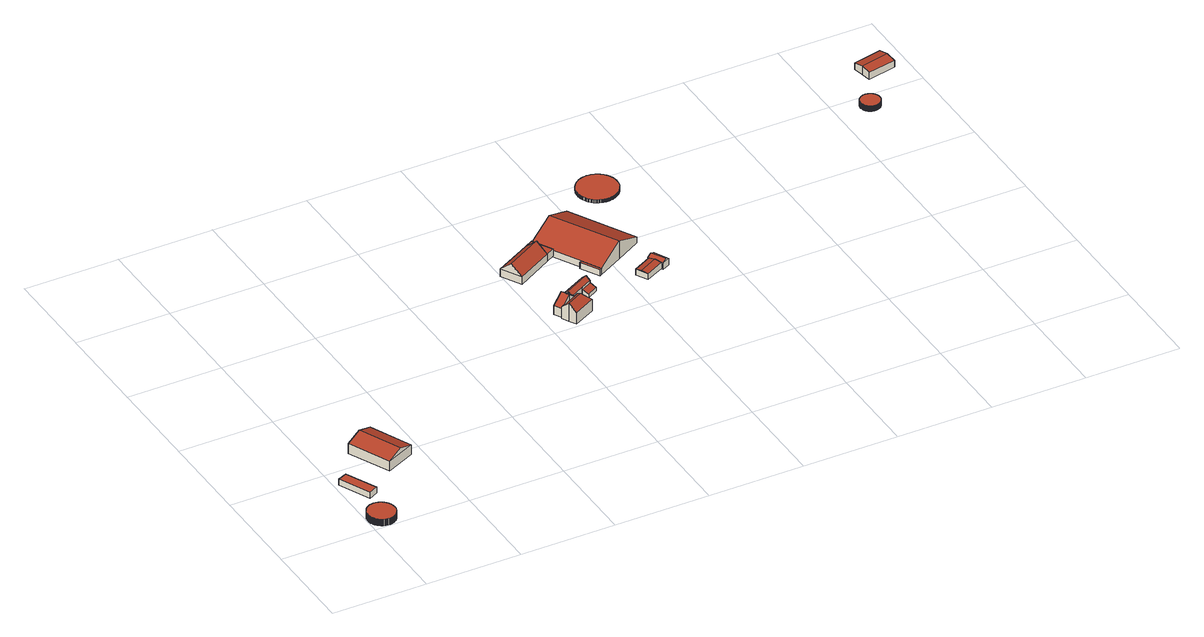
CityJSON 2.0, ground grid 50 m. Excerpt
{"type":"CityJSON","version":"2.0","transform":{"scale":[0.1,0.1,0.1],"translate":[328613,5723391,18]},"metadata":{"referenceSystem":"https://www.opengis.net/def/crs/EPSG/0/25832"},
"CityObjects":{
"building1":{"type":"Building","attributes":{"Geometrietyp2DReferenz":"3000","Gemeindeschluessel":"05170048","function":"31001_2720","roofType":"1000","measuredHeight":3.65},"address":[{"country":"Germany","locality":"Wesel","thoroughfareNumber":"5","thoroughfareName":"Poll"}],"geometry":[{"type":"Solid","lod":"2","boundaries":[[[[0,1,2,3]],[[4,5,1,0]],[[6,7,5,4]],[[8,9,7,6]],[[10,11,9,8]],[[12,13,11,10]],[[14,15,13,12]],[[16,17,15,14]],[[18,19,17,16]],[[20,21,19,18]],[[22,23,21,20]],[[24,25,23,22]],[[26,27,25,24]],[[28,29,27,26]],[[30,31,29,28]],[[32,33,31,30]],[[34,35,33,32]],[[36,37,35,34]],[[38,39,37,36]],[[40,41,39,38]],[[42,43,41,40]],[[44,45,43,42]],[[46,47,45,44]],[[48,49,47,46]],[[50,51,49,48]],[[52,53,51,50]],[[54,55,53,52]],[[56,57,55,54]],[[58,59,57,56]],[[60,61,59,58]],[[62,63,61,60]],[[64,65,63,62]],[[66,67,65,64]],[[68,69,67,66]],[[70,71,69,68]],[[72,73,71,70]],[[74,75,73,72]],[[76,77,75,74]],[[78,79,77,76]],[[80,81,79,78]],[[82,83,81,80]],[[84,85,83,82]],[[86,87,85,84]],[[88,89,87,86]],[[90,91,89,88]],[[92,93,91,90]],[[94,95,93,92]],[[96,97,95,94]],[[98,99,97,96]],[[100,101,99,98]],[[102,103,101,100]],[[104,105,103,102]],[[106,107,105,104]],[[108,109,107,106]],[[110,111,109,108]],[[112,113,111,110]],[[114,115,113,112]],[[116,117,115,114]],[[118,119,117,116]],[[120,121,119,118]],[[122,123,121,120]],[[124,125,123,122]],[[126,127,125,124]],[[128,129,127,126]],[[130,131,129,128]],[[132,133,131,130]],[[134,135,133,132]],[[136,137,135,134]],[[138,139,137,136]],[[140,141,139,138]],[[142,143,141,140]],[[144,145,143,142]],[[146,147,145,144]],[[148,149,147,146]],[[150,151,149,148]],[[152,153,151,150]],[[154,155,153,152]],[[156,157,155,154]],[[158,159,157,156]],[[160,161,159,158]],[[162,163,161,160]],[[164,165,163,162]],[[166,167,165,164]],[[168,169,167,166]],[[170,171,169,168]],[[172,173,171,170]],[[174,175,173,172]],[[176,177,175,174]],[[178,179,177,176]],[[180,181,179,178]],[[182,183,181,180]],[[184,185,183,182]],[[186,187,185,184]],[[3,2,187,186]],[[184,182,180,178,176,174,172,170,168,166,164,162,160,158,156,154,152,150,148,146,144,142,140,138,136,134,132,130,128,126,124,122,120,118,116,114,112,110,108,106,104,102,100,98,96,94,92,90,88,86,84,82,80,78,76,74,72,70,68,66,64,62,60,58,56,54,52,50,48,46,44,42,40,38,36,34,32,30,28,26,24,22,20,18,16,14,12,10,8,6,4,0,3,186]],[[1,5,7,9,11,13,15,17,19,21,23,25,27,29,31,33,35,37,39,41,43,45,47,49,51,53,55,57,59,61,63,65,67,69,71,73,75,77,79,81,83,85,87,89,91,93,95,97,99,101,103,105,107,109,111,113,115,117,119,121,123,125,127,129,131,133,135,137,139,141,143,145,147,149,151,153,155,157,159,161,163,165,167,169,171,173,175,177,179,181,183,185,187,2]]]],"semantics":{"surfaces":[{"type":"WallSurface"},{"type":"RoofSurface"},{"type":"GroundSurface"}],"values":[[0,0,0,0,0,0,0,0,0,0,0,0,0,0,0,0,0,0,0,0,0,0,0,0,0,0,0,0,0,0,0,0,0,0,0,0,0,0,0,0,0,0,0,0,0,0,0,0,0,0,0,0,0,0,0,0,0,0,0,0,0,0,0,0,0,0,0,0,0,0,0,0,0,0,0,0,0,0,0,0,0,0,0,0,0,0,0,0,0,0,0,0,0,0,1,2]]}}]},
"building2":{"type":"Building","attributes":{"Geometrietyp2DReferenz":"3000","Gemeindeschluessel":"05170048","function":"31001_2720","roofType":"1000","measuredHeight":3.35},"address":[{"country":"Germany","locality":"Wesel","thoroughfareNumber":"5","thoroughfareName":"Poll"}],"geometry":[{"type":"Solid","lod":"2","boundaries":[[[[188,189,190,191]],[[192,193,189,188]],[[194,195,193,192]],[[191,190,195,194]],[[192,188,191,194]],[[189,193,195,190]]]],"semantics":{"surfaces":[{"type":"WallSurface"},{"type":"RoofSurface"},{"type":"GroundSurface"}],"values":[[0,0,0,0,1,2]]}}]},
"building3":{"type":"Building","attributes":{"Geometrietyp2DReferenz":"3000","Gemeindeschluessel":"05170048","function":"31001_2720","roofType":"3100","measuredHeight":8.37},"address":[{"country":"Germany","locality":"Wesel","thoroughfareNumber":"5","thoroughfareName":"Poll"}],"geometry":[{"type":"Solid","lod":"2","boundaries":[[[[196,197,198,199]],[[200,201,197,196]],[[202,203,201,200]],[[199,198,203,202]],[[196,204,200]],[[202,205,199]],[[199,205,204,196]],[[200,204,205,202]],[[197,201,203,198]]]],"semantics":{"surfaces":[{"type":"WallSurface"},{"type":"RoofSurface"},{"type":"GroundSurface"}],"values":[[0,0,0,0,0,0,1,1,2]]}}]},
"building4":{"type":"Building","attributes":{"Geometrietyp2DReferenz":"3000","Gemeindeschluessel":"05170048","function":"31001_1010","roofType":"3100","measuredHeight":9.62},"address":[{"country":"Germany","locality":"Wesel","thoroughfareNumber":"4","thoroughfareName":"Poll"}],"geometry":[{"type":"Solid","lod":"2","boundaries":[[[[206,207,208,209]],[[210,211,207,206]],[[212,213,211,210]],[[214,215,213,212]],[[216,217,215,214]],[[218,219,217,216]],[[220,221,219,218]],[[209,208,221,220]],[[210,206,209,212]],[[220,218,216,214,212,209]],[[207,211,213,215,217,219,221,208]]]],"semantics":{"surfaces":[{"type":"WallSurface"},{"type":"RoofSurface"},{"type":"GroundSurface"}],"values":[[0,0,0,0,0,0,0,0,1,1,2]]}}]},
"building5":{"type":"Building","attributes":{"Geometrietyp2DReferenz":"3000","Gemeindeschluessel":"05170048","function":"31001_1010","roofType":"5000","measuredHeight":10.06},"address":[{"country":"Germany","locality":"Wesel","thoroughfareNumber":"4","thoroughfareName":"Poll"}],"geometry":[{"type":"Solid","lod":"2","boundaries":[[[[222,223,224,225]],[[226,227,223,222]],[[228,229,227,226]],[[230,231,229,228]],[[232,233,231,230]],[[234,235,233,232]],[[225,224,235,234]],[[222,225,234,236]],[[234,232,236]],[[232,230,228,226,222,236]],[[223,227,229,231,233,235,224]]]],"semantics":{"surfaces":[{"type":"WallSurface"},{"type":"RoofSurface"},{"type":"GroundSurface"}],"values":[[0,0,0,0,0,0,0,1,1,1,2]]}}]},
"building6":{"type":"Building","attributes":{"Geometrietyp2DReferenz":"3000","Gemeindeschluessel":"05170048","function":"31001_2720","roofType":"3100","measuredHeight":9.38},"address":[{"country":"Germany","locality":"Wesel","thoroughfareNumber":"4","thoroughfareName":"Poll"}],"geometry":[{"type":"Solid","lod":"2","boundaries":[[[[237,238,239,240]],[[241,242,238,237]],[[243,244,242,241]],[[240,239,244,243]],[[237,245,241]],[[243,246,240]],[[240,246,245,237]],[[241,245,246,243]],[[238,242,244,239]]]],"semantics":{"surfaces":[{"type":"WallSurface"},{"type":"RoofSurface"},{"type":"GroundSurface"}],"values":[[0,0,0,0,0,0,1,1,2]]}}]},
"building7":{"type":"Building","attributes":{"Geometrietyp2DReferenz":"3000","Gemeindeschluessel":"05170048","function":"31001_2700","roofType":"3100","measuredHeight":6.22},"address":[{"country":"Germany","locality":"Wesel","thoroughfareNumber":"4","thoroughfareName":"Poll"}],"geometry":[{"type":"Solid","lod":"2","boundaries":[[[[247,248,249,250]],[[251,252,248,247]],[[253,254,252,251]],[[255,256,254,253]],[[257,258,256,255]],[[259,260,258,257]],[[261,262,260,259]],[[250,249,262,261]],[[247,250,261,259,257,251]],[[255,253,251,257]],[[248,252,254,256,258,260,262,249]]]],"semantics":{"surfaces":[{"type":"WallSurface"},{"type":"RoofSurface"},{"type":"GroundSurface"}],"values":[[0,0,0,0,0,0,0,0,1,1,2]]}}]},
"building8":{"type":"Building","attributes":{"Geometrietyp2DReferenz":"3000","Gemeindeschluessel":"05170048","function":"31001_2700","roofType":"2100","measuredHeight":3.49},"address":[{"country":"Germany","locality":"Wesel","thoroughfareNumber":"4","thoroughfareName":"Poll"}],"geometry":[{"type":"Solid","lod":"2","boundaries":[[[[263,264,265,266]],[[267,268,264,263]],[[269,270,268,267]],[[266,265,270,269]],[[267,263,266,269]],[[264,268,270,265]]]],"semantics":{"surfaces":[{"type":"WallSurface"},{"type":"RoofSurface"},{"type":"GroundSurface"}],"values":[[0,0,0,0,1,2]]}}]},
"building9":{"type":"Building","attributes":{"Geometrietyp2DReferenz":"3000","Gemeindeschluessel":"05170048","function":"51009_1610","roofType":"1000","measuredHeight":3.97},"geometry":[{"type":"Solid","lod":"2","boundaries":[[[[241,271,272,273]],[[237,274,271,241]],[[275,276,274,237]],[[273,272,276,275]],[[237,241,273,275]],[[271,274,276,272]]]],"semantics":{"surfaces":[{"type":"WallSurface"},{"type":"RoofSurface"},{"type":"GroundSurface"}],"values":[[0,0,0,0,1,2]]}}]},
"building10":{"type":"Building","attributes":{"Gemeindeschluessel":"05170048","Geometrietyp2DReferenz":"3000","function":"31001_2720"},"address":[{"country":"Germany","locality":"Wesel","thoroughfareNumber":"4","thoroughfareName":"Poll"}],"children":["building10-1","building10-2"]},
"building10-1":{"type":"BuildingPart","attributes":{"roofType":"3100","measuredHeight":10.09},"parents":["building10"],"geometry":[{"type":"Solid","lod":"2","boundaries":[[[[277,278,279,280]],[[281,282,283,284]],[[285,286,282,281]],[[287,288,286,285]],[[289,290,288,287]],[[291,292,290,289]],[[280,279,292,291]],[[285,281,284,277,280,287]],[[291,289,287,280]],[[278,283,282,286,288,290,292,279]],[[284,283,278,277]]]],"semantics":{"surfaces":[{"type":"WallSurface"},{"type":"RoofSurface"},{"type":"GroundSurface"},{"type":"ClosureSurface"}],"values":[[0,0,0,0,0,0,0,1,1,2,3]]}}]},
"building10-2":{"type":"BuildingPart","attributes":{"roofType":"1000","measuredHeight":3.54},"parents":["building10"],"geometry":[{"type":"Solid","lod":"2","boundaries":[[[[284,283,293,294]],[[295,296,278,277]],[[294,293,296,295]],[[277,284,294,295]],[[283,278,296,293]],[[277,278,283,284]]]],"semantics":{"surfaces":[{"type":"WallSurface"},{"type":"RoofSurface"},{"type":"GroundSurface"},{"type":"ClosureSurface"}],"values":[[0,0,0,1,2,3]]}}]},
"building11":{"type":"Building","attributes":{"Geometrietyp2DReferenz":"3000","Gemeindeschluessel":"05170048","function":"31001_2724","roofType":"3100","measuredHeight":3.95},"address":[{"country":"Germany","locality":"Wesel","thoroughfareNumber":"4","thoroughfareName":"Poll"}],"geometry":[{"type":"Solid","lod":"2","boundaries":[[[[297,298,299,300]],[[301,302,298,297]],[[303,304,302,301]],[[300,299,304,303]],[[297,305,301]],[[303,306,300]],[[300,306,305,297]],[[301,305,306,303]],[[298,302,304,299]]]],"semantics":{"surfaces":[{"type":"WallSurface"},{"type":"RoofSurface"},{"type":"GroundSurface"}],"values":[[0,0,0,0,0,0,1,1,2]]}}]},
"building12":{"type":"Building","attributes":{"Geometrietyp2DReferenz":"3000","Gemeindeschluessel":"05170048","function":"51009_1610","roofType":"3100","measuredHeight":4.88},"geometry":[{"type":"Solid","lod":"2","boundaries":[[[[307,308,309,310]],[[311,312,308,307]],[[313,314,312,311]],[[310,309,314,313]],[[307,315,311]],[[313,316,310]],[[310,316,315,307]],[[311,315,316,313]],[[308,312,314,309]]]],"semantics":{"surfaces":[{"type":"WallSurface"},{"type":"RoofSurface"},{"type":"GroundSurface"}],"values":[[0,0,0,0,0,0,1,1,2]]}}]},
"building13":{"type":"Building","attributes":{"Geometrietyp2DReferenz":"3000","Gemeindeschluessel":"05170048","function":"51003_1201","roofType":"1000","measuredHeight":1.69},"geometry":[{"type":"Solid","lod":"2","boundaries":[[[[317,318,319,320]],[[321,322,318,317]],[[323,324,322,321]],[[325,326,324,323]],[[327,328,326,325]],[[329,330,328,327]],[[331,332,330,329]],[[333,334,332,331]],[[335,336,334,333]],[[337,338,336,335]],[[339,340,338,337]],[[341,342,340,339]],[[343,344,342,341]],[[345,346,344,343]],[[347,348,346,345]],[[349,350,348,347]],[[351,352,350,349]],[[353,354,352,351]],[[355,356,354,353]],[[357,358,356,355]],[[359,360,358,357]],[[361,362,360,359]],[[363,364,362,361]],[[365,366,364,363]],[[367,368,366,365]],[[369,370,368,367]],[[371,372,370,369]],[[373,374,372,371]],[[375,376,374,373]],[[377,378,376,375]],[[379,380,378,377]],[[381,382,380,379]],[[383,384,382,381]],[[385,386,384,383]],[[387,388,386,385]],[[389,390,388,387]],[[391,392,390,389]],[[393,394,392,391]],[[395,396,394,393]],[[397,398,396,395]],[[399,400,398,397]],[[401,402,400,399]],[[403,404,402,401]],[[405,406,404,403]],[[407,408,406,405]],[[409,410,408,407]],[[411,412,410,409]],[[413,414,412,411]],[[415,416,414,413]],[[417,418,416,415]],[[419,420,418,417]],[[421,422,420,419]],[[423,424,422,421]],[[425,426,424,423]],[[427,428,426,425]],[[429,430,428,427]],[[431,432,430,429]],[[433,434,432,431]],[[435,436,434,433]],[[437,438,436,435]],[[439,440,438,437]],[[441,442,440,439]],[[443,444,442,441]],[[445,446,444,443]],[[447,448,446,445]],[[449,450,448,447]],[[451,452,450,449]],[[453,454,452,451]],[[455,456,454,453]],[[457,458,456,455]],[[459,460,458,457]],[[461,462,460,459]],[[463,464,462,461]],[[465,466,464,463]],[[467,468,466,465]],[[469,470,468,467]],[[471,472,470,469]],[[473,474,472,471]],[[475,476,474,473]],[[477,478,476,475]],[[479,480,478,477]],[[481,482,480,479]],[[483,484,482,481]],[[485,486,484,483]],[[487,488,486,485]],[[489,490,488,487]],[[491,492,490,489]],[[493,494,492,491]],[[495,496,494,493]],[[497,498,496,495]],[[499,500,498,497]],[[501,502,500,499]],[[503,504,502,501]],[[505,506,504,503]],[[507,508,506,505]],[[509,510,508,507]],[[511,512,510,509]],[[513,514,512,511]],[[515,516,514,513]],[[517,518,516,515]],[[519,520,518,517]],[[521,522,520,519]],[[523,524,522,521]],[[525,526,524,523]],[[527,528,526,525]],[[529,530,528,527]],[[531,532,530,529]],[[533,534,532,531]],[[535,536,534,533]],[[537,538,536,535]],[[539,540,538,537]],[[541,542,540,539]],[[543,544,542,541]],[[320,319,544,543]],[[541,539,537,535,533,531,529,527,525,523,521,519,517,515,513,511,509,507,505,503,501,499,497,495,493,491,489,487,485,483,481,479,477,475,473,471,469,467,465,463,461,459,457,455,453,451,449,447,445,443,441,439,437,435,433,431,429,427,425,423,421,419,417,415,413,411,409,407,405,403,401,399,397,395,393,391,389,387,385,383,381,379,377,375,373,371,369,367,365,363,361,359,357,355,353,351,349,347,345,343,341,339,337,335,333,331,329,327,325,323,321,317,320,543]],[[318,322,324,326,328,330,332,334,336,338,340,342,344,346,348,350,352,354,356,358,360,362,364,366,368,370,372,374,376,378,380,382,384,386,388,390,392,394,396,398,400,402,404,406,408,410,412,414,416,418,420,422,424,426,428,430,432,434,436,438,440,442,444,446,448,450,452,454,456,458,460,462,464,466,468,470,472,474,476,478,480,482,484,486,488,490,492,494,496,498,500,502,504,506,508,510,512,514,516,518,520,522,524,526,528,530,532,534,536,538,540,542,544,319]]]],"semantics":{"surfaces":[{"type":"WallSurface"},{"type":"RoofSurface"},{"type":"GroundSurface"}],"values":[[0,0,0,0,0,0,0,0,0,0,0,0,0,0,0,0,0,0,0,0,0,0,0,0,0,0,0,0,0,0,0,0,0,0,0,0,0,0,0,0,0,0,0,0,0,0,0,0,0,0,0,0,0,0,0,0,0,0,0,0,0,0,0,0,0,0,0,0,0,0,0,0,0,0,0,0,0,0,0,0,0,0,0,0,0,0,0,0,0,0,0,0,0,0,0,0,0,0,0,0,0,0,0,0,0,0,0,0,0,0,0,0,0,0,1,2]]}}]},
"building14":{"type":"Building","attributes":{"Geometrietyp2DReferenz":"3000","Gemeindeschluessel":"05170048","function":"51003_1201","roofType":"1000","measuredHeight":3.05},"geometry":[{"type":"Solid","lod":"2","boundaries":[[[[545,546,547,548]],[[549,550,546,545]],[[551,552,550,549]],[[553,554,552,551]],[[555,556,554,553]],[[557,558,556,555]],[[559,560,558,557]],[[561,562,560,559]],[[563,564,562,561]],[[565,566,564,563]],[[567,568,566,565]],[[569,570,568,567]],[[571,572,570,569]],[[573,574,572,571]],[[575,576,574,573]],[[577,578,576,575]],[[579,580,578,577]],[[581,582,580,579]],[[583,584,582,581]],[[585,586,584,583]],[[587,588,586,585]],[[589,590,588,587]],[[591,592,590,589]],[[593,594,592,591]],[[595,596,594,593]],[[597,598,596,595]],[[599,600,598,597]],[[601,602,600,599]],[[603,604,602,601]],[[605,606,604,603]],[[607,608,606,605]],[[609,610,608,607]],[[611,612,610,609]],[[613,614,612,611]],[[615,616,614,613]],[[617,618,616,615]],[[619,620,618,617]],[[621,622,620,619]],[[623,624,622,621]],[[625,626,624,623]],[[627,628,626,625]],[[629,630,628,627]],[[631,632,630,629]],[[633,634,632,631]],[[635,636,634,633]],[[637,638,636,635]],[[639,640,638,637]],[[641,642,640,639]],[[643,644,642,641]],[[645,646,644,643]],[[647,648,646,645]],[[649,650,648,647]],[[651,652,650,649]],[[653,654,652,651]],[[655,656,654,653]],[[657,658,656,655]],[[659,660,658,657]],[[661,662,660,659]],[[663,664,662,661]],[[665,666,664,663]],[[667,668,666,665]],[[669,670,668,667]],[[671,672,670,669]],[[673,674,672,671]],[[675,676,674,673]],[[677,678,676,675]],[[679,680,678,677]],[[681,682,680,679]],[[683,684,682,681]],[[685,686,684,683]],[[687,688,686,685]],[[689,690,688,687]],[[691,692,690,689]],[[693,694,692,691]],[[695,696,694,693]],[[697,698,696,695]],[[699,700,698,697]],[[701,702,700,699]],[[703,704,702,701]],[[705,706,704,703]],[[707,708,706,705]],[[709,710,708,707]],[[711,712,710,709]],[[713,714,712,711]],[[715,716,714,713]],[[717,718,716,715]],[[719,720,718,717]],[[721,722,720,719]],[[723,724,722,721]],[[548,547,724,723]],[[721,719,717,715,713,711,709,707,705,703,701,699,697,695,693,691,689,687,685,683,681,679,677,675,673,671,669,667,665,663,661,659,657,655,653,651,649,647,645,643,641,639,637,635,633,631,629,627,625,623,621,619,617,615,613,611,609,607,605,603,601,599,597,595,593,591,589,587,585,583,581,579,577,575,573,571,569,567,565,563,561,559,557,555,553,551,549,545,548,723]],[[546,550,552,554,556,558,560,562,564,566,568,570,572,574,576,578,580,582,584,586,588,590,592,594,596,598,600,602,604,606,608,610,612,614,616,618,620,622,624,626,628,630,632,634,636,638,640,642,644,646,648,650,652,654,656,658,660,662,664,666,668,670,672,674,676,678,680,682,684,686,688,690,692,694,696,698,700,702,704,706,708,710,712,714,716,718,720,722,724,547]]]],"semantics":{"surfaces":[{"type":"WallSurface"},{"type":"RoofSurface"},{"type":"GroundSurface"}],"values":[[0,0,0,0,0,0,0,0,0,0,0,0,0,0,0,0,0,0,0,0,0,0,0,0,0,0,0,0,0,0,0,0,0,0,0,0,0,0,0,0,0,0,0,0,0,0,0,0,0,0,0,0,0,0,0,0,0,0,0,0,0,0,0,0,0,0,0,0,0,0,0,0,0,0,0,0,0,0,0,0,0,0,0,0,0,0,0,0,0,0,1,2]]}}]},
"building15":{"type":"Building","attributes":{"Geometrietyp2DReferenz":"3000","Gemeindeschluessel":"05170048","function":"31001_2720","roofType":"3100","measuredHeight":4.93},"address":[{"country":"Germany","locality":"Wesel","thoroughfareNumber":"3","thoroughfareName":"Poll"}],"geometry":[{"type":"Solid","lod":"2","boundaries":[[[[725,726,727,728]],[[729,730,726,725]],[[731,732,730,729]],[[733,734,732,731]],[[735,736,734,733]],[[737,738,736,735]],[[728,727,738,737]],[[729,725,728,731]],[[737,735,733,731,728]],[[726,730,732,734,736,738,727]]]],"semantics":{"surfaces":[{"type":"WallSurface"},{"type":"RoofSurface"},{"type":"GroundSurface"}],"values":[[0,0,0,0,0,0,0,1,1,2]]}}]}
},
"vertices":[
[15,114,40],[15,114,4],[13,110,4],[13,110,40],[17,117,40],[17,117,4],[19,119,40],[19,119,4],[21,122,40],[21,122,4],[22,124,40],[22,124,4],[23,124,40],[23,124,4],[25,127,40],[25,127,4],[28,130,40],[28,130,4],[31,132,40],[31,132,4],[33,134,40],[33,134,4],[36,136,40],[36,136,4],[39,138,40],[39,138,4],[43,140,40],[43,140,4],[46,142,40],[46,142,4],[47,142,40],[47,142,4],[51,144,40],[51,144,4],[58,145,40],[58,145,4],[64,146,40],[64,146,4],[71,147,40],[71,147,4],[77,147,40],[77,147,4],[84,146,40],[84,146,4],[90,145,40],[90,145,4],[96,143,40],[96,143,4],[101,141,40],[101,141,4],[106,139,40],[106,139,4],[111,136,40],[111,136,4],[115,133,40],[115,133,4],[119,130,40],[119,130,4],[123,127,40],[123,127,4],[126,123,40],[126,123,4],[129,120,40],[129,120,4],[132,117,40],[132,117,4],[134,113,40],[134,113,4],[136,110,40],[136,110,4],[138,107,40],[138,107,4],[139,104,40],[139,104,4],[141,101,40],[141,101,4],[142,97,40],[142,97,4],[143,93,40],[143,93,4],[144,90,40],[144,90,4],[145,85,40],[145,85,4],[145,81,40],[145,81,4],[146,76,40],[146,76,4],[146,72,40],[146,72,4],[145,67,40],[145,67,4],[145,61,40],[145,61,4],[144,56,40],[144,56,4],[142,51,40],[142,51,4],[140,45,40],[140,45,4],[138,40,40],[138,40,4],[134,34,40],[134,34,4],[131,29,40],[131,29,4],[127,24,40],[127,24,4],[122,19,40],[122,19,4],[117,15,40],[117,15,4],[111,11,40],[111,11,4],[107,9,40],[107,9,4],[104,7,40],[104,7,4],[98,5,40],[98,5,4],[91,4,40],[91,4,4],[85,3,40],[85,3,4],[79,3,40],[79,3,4],[73,3,40],[73,3,4],[68,4,40],[68,4,4],[62,5,40],[62,5,4],[57,6,40],[57,6,4],[52,8,40],[52,8,4],[48,9,40],[48,9,4],[44,11,40],[44,11,4],[40,14,40],[40,14,4],[37,16,40],[37,16,4],[33,18,40],[33,18,4],[30,21,40],[30,21,4],[28,23,40],[28,23,4],[25,26,40],[25,26,4],[23,28,40],[23,28,4],[20,31,40],[20,31,4],[18,34,40],[18,34,4],[16,38,40],[16,38,4],[14,41,40],[14,41,4],[12,45,40],[12,45,4],[10,49,40],[10,49,4],[8,54,40],[8,54,4],[7,59,40],[7,59,4],[6,64,40],[6,64,4],[5,69,40],[5,69,4],[5,75,40],[5,75,4],[5,81,40],[5,81,4],[6,87,40],[6,87,4],[7,93,40],[7,93,4],[9,99,40],[9,99,4],[11,105,40],[11,105,4],[12,109,40],[12,109,4],
[141,241,50],[141,241,17],[65,404,17],[65,404,50],[93,218,50],[93,218,17],[17,382,50],[17,382,17],
[434,441,70],[434,441,15],[334,660,15],[334,660,70],[280,371,70],[280,371,15],[180,590,70],[180,590,15],[357,406,99],[257,625,99],
[1582,1078,67],[1582,1078,17],[1633,1105,17],[1633,1105,113],[1559,1119,67],[1559,1119,17],[1613,1146,113],[1613,1146,17],[1668,1173,67],[1668,1173,17],[1676,1154,67],[1676,1154,17],[1678,1155,65],[1678,1155,17],[1689,1135,63],[1689,1135,17],
[1597,1038,116],[1597,1038,15],[1617,1001,15],[1617,1001,80],[1576,1075,80],[1576,1075,15],[1582,1078,80],[1582,1078,15],[1689,1135,80],[1689,1135,15],[1692,1137,80],[1692,1137,15],[1732,1062,80],[1732,1062,15],[1684,1085,116],
[1679,1613,61],[1679,1613,19],[1487,1508,19],[1487,1508,61],[1737,1507,61],[1737,1507,19],[1545,1402,61],[1545,1402,19],[1708,1560,113],[1516,1455,113],
[1668,1173,75],[1668,1173,15],[1676,1154,15],[1676,1154,58],[1667,1176,77],[1667,1176,15],[1658,1198,58],[1658,1198,15],[1791,1270,58],[1791,1270,15],[1801,1249,77],[1801,1249,15],[1811,1228,58],[1811,1228,15],[1752,1196,58],[1752,1196,15],
[1752,1196,48],[1752,1196,13],[1768,1164,13],[1768,1164,34],[1811,1228,48],[1811,1228,13],[1827,1196,34],[1827,1196,13],
[1737,1507,21],[1781,1531,21],[1781,1531,61],[1679,1613,21],[1723,1637,61],[1723,1637,21],
[1909,1296,53],[1909,1296,17],[2043,1369,17],[2043,1369,118],[1781,1531,53],[1781,1531,17],[1856,1394,17],[1856,1394,53],[1723,1637,53],[1723,1637,17],[1856,1710,118],[1856,1710,17],[1990,1783,53],[1990,1783,17],[2176,1442,53],[2176,1442,17],
[1844,1387,17],[1844,1387,53],[1897,1289,53],[1897,1289,17],
[2084,1163,44],[2084,1163,12],[2183,1214,12],[2183,1214,44],[2052,1226,44],[2052,1226,12],[2150,1277,44],[2150,1277,12],[2068,1194,51],[2167,1245,51],
[2147,1282,45],[2147,1282,9],[2187,1206,9],[2187,1206,45],[2190,1304,45],[2190,1304,9],[2229,1227,45],[2229,1227,9],[2168,1293,57],[2208,1217,57],
[2127,1873,31],[2127,1873,14],[2130,1866,14],[2130,1866,31],[2124,1880,31],[2124,1880,14],[2122,1887,31],[2122,1887,14],[2120,1893,31],[2120,1893,14],[2119,1900,31],[2119,1900,14],[2119,1906,31],[2119,1906,14],[2118,1913,31],[2118,1913,14],[2119,1919,31],[2119,1919,14],[2119,1925,31],[2119,1925,14],[2120,1930,31],[2120,1930,14],[2121,1936,31],[2121,1936,14],[2122,1941,31],[2122,1941,14],[2123,1946,31],[2123,1946,14],[2125,1950,31],[2125,1950,14],[2127,1954,31],[2127,1954,14],[2129,1959,31],[2129,1959,14],[2131,1963,31],[2131,1963,14],[2133,1966,31],[2133,1966,14],[2135,1970,31],[2135,1970,14],[2137,1973,31],[2137,1973,14],[2140,1977,31],[2140,1977,14],[2143,1981,31],[2143,1981,14],[2146,1984,31],[2146,1984,14],[2149,1988,31],[2149,1988,14],[2153,1992,31],[2153,1992,14],[2157,1995,31],[2157,1995,14],[2162,1999,31],[2162,1999,14],[2167,2002,31],[2167,2002,14],[2172,2005,31],[2172,2005,14],[2177,2008,31],[2177,2008,14],[2183,2011,31],[2183,2011,14],[2190,2013,31],[2190,2013,14],[2196,2015,31],[2196,2015,14],[2203,2017,31],[2203,2017,14],[2210,2018,31],[2210,2018,14],[2218,2019,31],[2218,2019,14],[2223,2019,31],[2223,2019,14],[2229,2019,31],[2229,2019,14],[2237,2018,31],[2237,2018,14],[2244,2017,31],[2244,2017,14],[2251,2015,31],[2251,2015,14],[2257,2013,31],[2257,2013,14],[2264,2011,31],[2264,2011,14],[2269,2008,31],[2269,2008,14],[2275,2005,31],[2275,2005,14],[2280,2002,31],[2280,2002,14],[2285,1999,31],[2285,1999,14],[2290,1995,31],[2290,1995,14],[2294,1992,31],[2294,1992,14],[2298,1988,31],[2298,1988,14],[2301,1984,31],[2301,1984,14],[2304,1981,31],[2304,1981,14],[2307,1977,31],[2307,1977,14],[2310,1973,31],[2310,1973,14],[2312,1970,31],[2312,1970,14],[2314,1966,31],[2314,1966,14],[2316,1963,31],[2316,1963,14],[2318,1959,31],[2318,1959,14],[2320,1954,31],[2320,1954,14],[2322,1950,31],[2322,1950,14],[2324,1946,31],[2324,1946,14],[2325,1941,31],[2325,1941,14],[2326,1936,31],[2326,1936,14],[2327,1930,31],[2327,1930,14],[2328,1925,31],[2328,1925,14],[2328,1919,31],[2328,1919,14],[2328,1913,31],[2328,1913,14],[2328,1906,31],[2328,1906,14],[2328,1900,31],[2328,1900,14],[2326,1893,31],[2326,1893,14],[2325,1887,31],[2325,1887,14],[2323,1880,31],[2323,1880,14],[2320,1873,31],[2320,1873,14],[2317,1866,31],[2317,1866,14],[2314,1861,31],[2314,1861,14],[2311,1856,31],[2311,1856,14],[2307,1850,31],[2307,1850,14],[2303,1845,31],[2303,1845,14],[2298,1839,31],[2298,1839,14],[2293,1835,31],[2293,1835,14],[2287,1830,31],[2287,1830,14],[2282,1827,31],[2282,1827,14],[2277,1823,31],[2277,1823,14],[2272,1820,31],[2272,1820,14],[2266,1818,31],[2266,1818,14],[2261,1816,31],[2261,1816,14],[2256,1814,31],[2256,1814,14],[2251,1812,31],[2251,1812,14],[2246,1811,31],[2246,1811,14],[2241,1810,31],[2241,1810,14],[2236,1809,31],[2236,1809,14],[2232,1809,31],[2232,1809,14],[2228,1809,31],[2228,1809,14],[2223,1809,31],[2223,1809,14],[2219,1809,31],[2219,1809,14],[2215,1809,31],[2215,1809,14],[2210,1809,31],[2210,1809,14],[2206,1810,31],[2206,1810,14],[2201,1811,31],[2201,1811,14],[2196,1812,31],[2196,1812,14],[2191,1814,31],[2191,1814,14],[2186,1816,31],[2186,1816,14],[2181,1818,31],[2181,1818,14],[2175,1820,31],[2175,1820,14],[2170,1823,31],[2170,1823,14],[2165,1827,31],[2165,1827,14],[2159,1830,31],[2159,1830,14],[2154,1835,31],[2154,1835,14],[2149,1839,31],[2149,1839,14],[2144,1845,31],[2144,1845,14],[2140,1850,31],[2140,1850,14],[2136,1856,31],[2136,1856,14],[2133,1861,31],[2133,1861,14],
[3628,1936,32],[3628,1936,2],[3628,1931,2],[3628,1931,32],[3630,1940,32],[3630,1940,2],[3631,1944,32],[3631,1944,2],[3633,1948,32],[3633,1948,2],[3634,1951,32],[3634,1951,2],[3636,1954,32],[3636,1954,2],[3638,1957,32],[3638,1957,2],[3640,1960,32],[3640,1960,2],[3643,1962,32],[3643,1962,2],[3645,1964,32],[3645,1964,2],[3647,1966,32],[3647,1966,2],[3650,1968,32],[3650,1968,2],[3652,1970,32],[3652,1970,2],[3655,1971,32],[3655,1971,2],[3659,1973,32],[3659,1973,2],[3662,1974,32],[3662,1974,2],[3666,1975,32],[3666,1975,2],[3670,1976,32],[3670,1976,2],[3675,1977,32],[3675,1977,2],[3680,1977,32],[3680,1977,2],[3681,1977,32],[3681,1977,2],[3682,1977,32],[3682,1977,2],[3687,1976,32],[3687,1976,2],[3691,1975,32],[3691,1975,2],[3695,1974,32],[3695,1974,2],[3699,1973,32],[3699,1973,2],[3703,1971,32],[3703,1971,2],[3706,1969,32],[3706,1969,2],[3709,1967,32],[3709,1967,2],[3712,1964,32],[3712,1964,2],[3715,1962,32],[3715,1962,2],[3717,1960,32],[3717,1960,2],[3719,1958,32],[3719,1958,2],[3720,1955,32],[3720,1955,2],[3722,1953,32],[3722,1953,2],[3724,1950,32],[3724,1950,2],[3725,1947,32],[3725,1947,2],[3727,1943,32],[3727,1943,2],[3728,1940,32],[3728,1940,2],[3729,1936,32],[3729,1936,2],[3730,1932,32],[3730,1932,2],[3730,1927,32],[3730,1927,2],[3730,1922,32],[3730,1922,2],[3729,1918,32],[3729,1918,2],[3729,1917,32],[3729,1917,2],[3729,1916,32],[3729,1916,2],[3728,1911,32],[3728,1911,2],[3727,1907,32],[3727,1907,2],[3725,1903,32],[3725,1903,2],[3723,1900,32],[3723,1900,2],[3721,1896,32],[3721,1896,2],[3719,1893,32],[3719,1893,2],[3716,1891,32],[3716,1891,2],[3714,1888,32],[3714,1888,2],[3712,1886,32],[3712,1886,2],[3709,1885,32],[3709,1885,2],[3707,1883,32],[3707,1883,2],[3704,1881,32],[3704,1881,2],[3701,1880,32],[3701,1880,2],[3698,1878,32],[3698,1878,2],[3695,1877,32],[3695,1877,2],[3691,1876,32],[3691,1876,2],[3687,1875,32],[3687,1875,2],[3683,1874,32],[3683,1874,2],[3678,1874,32],[3678,1874,2],[3674,1875,32],[3674,1875,2],[3672,1875,32],[3672,1875,2],[3671,1875,32],[3671,1875,2],[3667,1876,32],[3667,1876,2],[3662,1877,32],[3662,1877,2],[3658,1879,32],[3658,1879,2],[3655,1880,32],[3655,1880,2],[3651,1882,32],[3651,1882,2],[3648,1884,32],[3648,1884,2],[3646,1886,32],[3646,1886,2],[3643,1889,32],[3643,1889,2],[3641,1891,32],[3641,1891,2],[3639,1893,32],[3639,1893,2],[3637,1895,32],[3637,1895,2],[3635,1898,32],[3635,1898,2],[3634,1901,32],[3634,1901,2],[3632,1904,32],[3632,1904,2],[3631,1907,32],[3631,1907,2],[3630,1911,32],[3630,1911,2],[3629,1915,32],[3629,1915,2],[3628,1919,32],[3628,1919,2],[3627,1924,32],[3627,1924,2],[3627,1928,32],[3627,1928,2],[3628,1930,32],[3628,1930,2],
[3747,2204,48],[3747,2204,10],[3758,2152,10],[3758,2152,59],[3898,2237,48],[3898,2237,10],[3909,2185,59],[3909,2185,10],[3911,2176,57],[3911,2176,10],[3920,2133,48],[3920,2133,10],[3769,2101,48],[3769,2101,10]
]}
